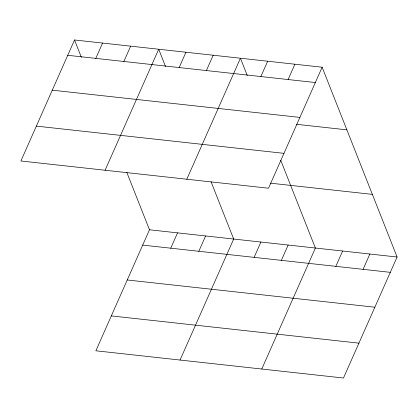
<?xml version="1.0" encoding="UTF-8"?>
<svg xmlns="http://www.w3.org/2000/svg" width="418" height="418" viewBox="0 0 418 418"><rect width="100%" height="100%" fill="white"/><g stroke="black" fill="none" stroke-linecap="round" stroke-linejoin="round"><path stroke-width="0.63" d="M74.524 39.982L20.9 160.982L268.518 188.22L322.137 67.214L74.524 39.982L81.353 57.276M95.795 58.389L102.588 43.064M123.859 61.477L130.646 46.152M105.09 170.246L158.709 49.24L165.544 66.54M179.16 67.559L185.947 52.234M206.398 70.553L213.185 55.233M126.868 172.514L149.482 229.78L95.863 350.786L343.476 378.018L397.1 257.018L322.137 67.214M186.804 179.233L240.423 58.227L247.257 75.527M170.758 248.187L177.546 232.868M260.874 76.546L267.661 61.221M198.822 251.275L205.609 235.956M288.112 79.54L294.899 64.22M180.053 360.044L233.672 239.039L211.059 181.773M254.123 257.357L260.91 242.038M281.361 260.357L288.148 245.032M261.767 369.031L315.386 248.031L280.739 160.298M335.837 266.344L342.624 251.025M363.075 269.344L369.862 254.019M67.732 55.301L315.35 82.539M52.276 90.178L299.894 117.411M296.289 124.287L346.877 129.846M36.356 126.111L283.968 153.343M270.545 183.183L372.365 194.38M149.482 229.78L397.1 257.018M142.695 245.105L390.307 272.337M127.239 279.976L374.857 307.214M111.319 315.909L358.931 343.147"/></g></svg>
